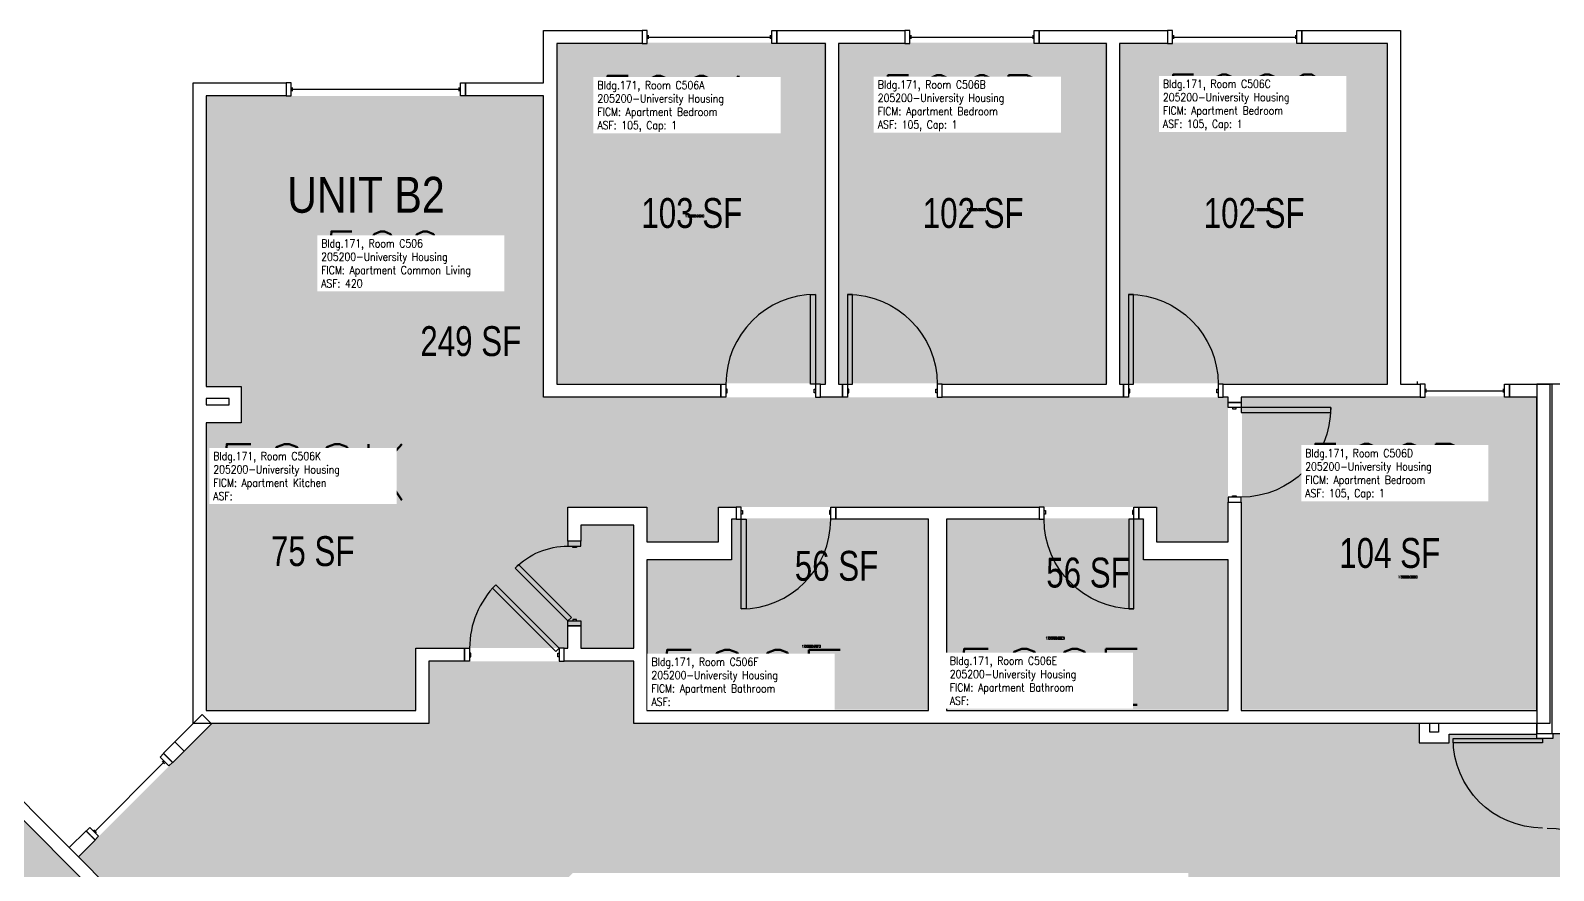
# Model space of a CAD drawing. Header units: inches. Extents: x 56 to 3925, y -1092 to 1470.
# Drawn here: x 1169 to 1781, y 1111 to 1448 of the extents above; entities that cross this region are included whole.
import ezdxf
from ezdxf.enums import TextEntityAlignment as Align

# ---------------------------------------------------------------- set-up
doc = ezdxf.new("R2010")
doc.units = ezdxf.units.IN
doc.header["$LTSCALE"] = 48
doc.header["$MEASUREMENT"] = 0
for name, color, linetype in [('A-DOR', 2, 'Continuous'), ('A-GLAZ', 1, 'Continuous'), ('A-IDEN-RNUM', 7, 'Continuous'), ('A-IDEN-SNUM', 4, 'Continuous'), ('A-IDEN-VNUM', 4, 'Continuous'), ('A-MISC', 1, 'Continuous'), ('A-WALL', 5, 'Continuous'), ('AREA-TEXT', 3, 'Continuous'), ('Rooms-Category-Color', 7, 'Continuous'), ('Rooms-College-Color', 7, 'Continuous'), ('Rooms-Department-Color', 7, 'Continuous'), ('Rooms-Division-Color', 7, 'Continuous'), ('Rooms-Information', 7, 'Continuous')]:
    doc.layers.add(name, color=color, linetype=linetype)
doc.styles.add('AREA', font='arial.ttf', dxfattribs={"width": 0.75, "height": 12})
doc.styles.add('ROOMSNUMBER', font='txt.shx', dxfattribs={"height": 0.03})
doc.styles.add('ROOMVNUMBER', font='simplex.shx', dxfattribs={"width": 0.85})
doc.styles.get("Standard").update_dxf_attribs({"font": 'ARIALN.TTF'})

msp = doc.modelspace()

# ---------------------------------------------------------------- hatches: boundary and pattern name
h = msp.add_hatch()
h.set_pattern_fill('ANSI31', color=256, style=0)
h.set_pattern_definition([(135, (1838.37701, 1820.73259), (0.088388348, 0.088388348), [])])
h.paths.add_polyline_path([(1506.91, 1236.78), (1448.17, 1236.78), (1448.17, 1227.57), (1506.91, 1227.57)], flags=9)
at = {"layer": 'Rooms-Category-Color', "true_color": 0x728ef3}
for points in [[(1380.44, 1442.97), (1488.44, 1442.97), (1488.44, 1306.22), (1380.44, 1306.22)], [(1601.32, 1442.97), (1493.69, 1442.97), (1493.69, 1306.22), (1601.32, 1306.22)], [(1714.19, 1442.97), (1606.57, 1442.97), (1606.57, 1306.22), (1714.19, 1306.22)], [(1239.4, 1305.01), (1323.54, 1305.01), (1323.54, 1199.89), (1384.66, 1199.89), (1384.66, 1208.84), (1389.91, 1208.84), (1389.91, 1199.89), (1411.11, 1199.89), (1411.11, 1249.26), (1389.91, 1249.26), (1389.91, 1242.84), (1384.66, 1242.84), (1384.66, 1256.51), (1416.36, 1256.51), (1416.36, 1242.64), (1445.11, 1242.64), (1445.11, 1256.51), (1621.15, 1256.51), (1621.15, 1242.64), (1649.9, 1242.64), (1649.9, 1300.64), (1374.9, 1300.64), (1374.9, 1421.64), (1239.4, 1421.64)], [(1323.54, 1174.89), (1323.54, 1305.01), (1253.4, 1305.01), (1253.4, 1290.39), (1239.4, 1290.39), (1239.4, 1174.89)], [(1774.19, 1175.22), (1774.19, 1300.97), (1655.44, 1300.97), (1655.44, 1175.22)], [(1529.8, 1175.22), (1529.8, 1251.97), (1450.66, 1251.97), (1450.66, 1235.72), (1416.66, 1235.72), (1416.66, 1175.22)], [(1650.19, 1175.22), (1650.19, 1235.72), (1616.19, 1235.72), (1616.19, 1251.97), (1537.05, 1251.97), (1537.05, 1175.22)], [(1241.05, 1055.67), (1152.13, 1144.59), (1068.16, 1060.62), (1157.08, 971.7)]]:
    msp.add_hatch(color=171, dxfattribs=at).paths.add_polyline_path(points)
at = {"layer": 'Rooms-Category-Color', "true_color": 0xadadad}
msp.add_hatch(color=253, dxfattribs=at).paths.add_polyline_path([(1290.58, 1013.54), (1188.04, 1116.1), (1241.42, 1169.49), (1328.79, 1169.64), (1328.79, 1194.64), (1411.11, 1194.64), (1411.11, 1169.64), (1726.65, 1169.64), (1726.65, 1161.92), (1738.65, 1161.92), (1738.65, 1165.39), (1773.9, 1165.39), (1773.9, 1163.67), (1780.4, 1163.67), (1780.4, 1165.67), (1787.9, 1165.67), (1787.9, 1161.92), (1827.02, 1161.92), (1827.02, 1169.64), (2150.68, 1169.64), (2150.68, 1194.64), (2233, 1194.64), (2233, 1169.64), (2417.04, 1169.64), (2417.04, 1194.64), (2499.36, 1194.64), (2499.36, 1169.64), (2807.4, 1169.64), (2807.4, 1161.64), (2839.26, 1161.64), (2839.26, 1165.39), (2855.39, 1165.39), (2855.39, 1169.64), (2862.14, 1169.64), (2862.14, 1165.39), (2873.89, 1165.39), (2873.89, 1089.39), (2862.14, 1089.39), (2862.14, 1085.64), (2807.4, 1085.64), (2807.4, 1109.64), (1922.65, 1109.64), (1922.65, 1085.64), (1827.02, 1085.64), (1827.02, 1093.42), (1815.02, 1093.42), (1815.02, 1089.89), (1787.9, 1089.89), (1787.9, 1089.67), (1773.9, 1089.67), (1773.9, 1093.42), (1726.65, 1093.42), (1726.65, 1085.64), (1633.9, 1085.64), (1633.9, 1109.64), (1386.7, 1109.64)])
at = {"layer": 'Rooms-College-Color', "true_color": 0xadadad}
for points in [[(1380.44, 1442.97), (1488.44, 1442.97), (1488.44, 1306.22), (1380.44, 1306.22)], [(1601.32, 1442.97), (1493.69, 1442.97), (1493.69, 1306.22), (1601.32, 1306.22)], [(1714.19, 1442.97), (1606.57, 1442.97), (1606.57, 1306.22), (1714.19, 1306.22)], [(1239.4, 1305.01), (1323.54, 1305.01), (1323.54, 1199.89), (1384.66, 1199.89), (1384.66, 1208.84), (1389.91, 1208.84), (1389.91, 1199.89), (1411.11, 1199.89), (1411.11, 1249.26), (1389.91, 1249.26), (1389.91, 1242.84), (1384.66, 1242.84), (1384.66, 1256.51), (1416.36, 1256.51), (1416.36, 1242.64), (1445.11, 1242.64), (1445.11, 1256.51), (1621.15, 1256.51), (1621.15, 1242.64), (1649.9, 1242.64), (1649.9, 1300.64), (1374.9, 1300.64), (1374.9, 1421.64), (1239.4, 1421.64)], [(1323.54, 1174.89), (1323.54, 1305.01), (1253.4, 1305.01), (1253.4, 1290.39), (1239.4, 1290.39), (1239.4, 1174.89)], [(1774.19, 1175.22), (1774.19, 1300.97), (1655.44, 1300.97), (1655.44, 1175.22)], [(1529.8, 1175.22), (1529.8, 1251.97), (1450.66, 1251.97), (1450.66, 1235.72), (1416.66, 1235.72), (1416.66, 1175.22)], [(1650.19, 1175.22), (1650.19, 1235.72), (1616.19, 1235.72), (1616.19, 1251.97), (1537.05, 1251.97), (1537.05, 1175.22)], [(1290.58, 1013.54), (1188.04, 1116.1), (1241.42, 1169.49), (1328.79, 1169.64), (1328.79, 1194.64), (1411.11, 1194.64), (1411.11, 1169.64), (1726.65, 1169.64), (1726.65, 1161.92), (1738.65, 1161.92), (1738.65, 1165.39), (1773.9, 1165.39), (1773.9, 1163.67), (1780.4, 1163.67), (1780.4, 1165.67), (1787.9, 1165.67), (1787.9, 1161.92), (1827.02, 1161.92), (1827.02, 1169.64), (2150.68, 1169.64), (2150.68, 1194.64), (2233, 1194.64), (2233, 1169.64), (2417.04, 1169.64), (2417.04, 1194.64), (2499.36, 1194.64), (2499.36, 1169.64), (2807.4, 1169.64), (2807.4, 1161.64), (2839.26, 1161.64), (2839.26, 1165.39), (2855.39, 1165.39), (2855.39, 1169.64), (2862.14, 1169.64), (2862.14, 1165.39), (2873.89, 1165.39), (2873.89, 1089.39), (2862.14, 1089.39), (2862.14, 1085.64), (2807.4, 1085.64), (2807.4, 1109.64), (1922.65, 1109.64), (1922.65, 1085.64), (1827.02, 1085.64), (1827.02, 1093.42), (1815.02, 1093.42), (1815.02, 1089.89), (1787.9, 1089.89), (1787.9, 1089.67), (1773.9, 1089.67), (1773.9, 1093.42), (1726.65, 1093.42), (1726.65, 1085.64), (1633.9, 1085.64), (1633.9, 1109.64), (1386.7, 1109.64)], [(1241.05, 1055.67), (1152.13, 1144.59), (1068.16, 1060.62), (1157.08, 971.7)]]:
    msp.add_hatch(color=253, dxfattribs=at).paths.add_polyline_path(points)
at = {"layer": 'Rooms-Department-Color', "true_color": 0x604aed}
for points in [[(1380.44, 1442.97), (1488.44, 1442.97), (1488.44, 1306.22), (1380.44, 1306.22)], [(1601.32, 1442.97), (1493.69, 1442.97), (1493.69, 1306.22), (1601.32, 1306.22)], [(1714.19, 1442.97), (1606.57, 1442.97), (1606.57, 1306.22), (1714.19, 1306.22)], [(1239.4, 1305.01), (1323.54, 1305.01), (1323.54, 1199.89), (1384.66, 1199.89), (1384.66, 1208.84), (1389.91, 1208.84), (1389.91, 1199.89), (1411.11, 1199.89), (1411.11, 1249.26), (1389.91, 1249.26), (1389.91, 1242.84), (1384.66, 1242.84), (1384.66, 1256.51), (1416.36, 1256.51), (1416.36, 1242.64), (1445.11, 1242.64), (1445.11, 1256.51), (1621.15, 1256.51), (1621.15, 1242.64), (1649.9, 1242.64), (1649.9, 1300.64), (1374.9, 1300.64), (1374.9, 1421.64), (1239.4, 1421.64)], [(1323.54, 1174.89), (1323.54, 1305.01), (1253.4, 1305.01), (1253.4, 1290.39), (1239.4, 1290.39), (1239.4, 1174.89)], [(1774.19, 1175.22), (1774.19, 1300.97), (1655.44, 1300.97), (1655.44, 1175.22)], [(1529.8, 1175.22), (1529.8, 1251.97), (1450.66, 1251.97), (1450.66, 1235.72), (1416.66, 1235.72), (1416.66, 1175.22)], [(1650.19, 1175.22), (1650.19, 1235.72), (1616.19, 1235.72), (1616.19, 1251.97), (1537.05, 1251.97), (1537.05, 1175.22)], [(1241.05, 1055.67), (1152.13, 1144.59), (1068.16, 1060.62), (1157.08, 971.7)]]:
    msp.add_hatch(color=173, dxfattribs=at).paths.add_polyline_path(points)
at = {"layer": 'Rooms-Department-Color', "true_color": 0xacacac}
msp.add_hatch(color=253, dxfattribs=at).paths.add_polyline_path([(1290.58, 1013.54), (1188.04, 1116.1), (1241.42, 1169.49), (1328.79, 1169.64), (1328.79, 1194.64), (1411.11, 1194.64), (1411.11, 1169.64), (1726.65, 1169.64), (1726.65, 1161.92), (1738.65, 1161.92), (1738.65, 1165.39), (1773.9, 1165.39), (1773.9, 1163.67), (1780.4, 1163.67), (1780.4, 1165.67), (1787.9, 1165.67), (1787.9, 1161.92), (1827.02, 1161.92), (1827.02, 1169.64), (2150.68, 1169.64), (2150.68, 1194.64), (2233, 1194.64), (2233, 1169.64), (2417.04, 1169.64), (2417.04, 1194.64), (2499.36, 1194.64), (2499.36, 1169.64), (2807.4, 1169.64), (2807.4, 1161.64), (2839.26, 1161.64), (2839.26, 1165.39), (2855.39, 1165.39), (2855.39, 1169.64), (2862.14, 1169.64), (2862.14, 1165.39), (2873.89, 1165.39), (2873.89, 1089.39), (2862.14, 1089.39), (2862.14, 1085.64), (2807.4, 1085.64), (2807.4, 1109.64), (1922.65, 1109.64), (1922.65, 1085.64), (1827.02, 1085.64), (1827.02, 1093.42), (1815.02, 1093.42), (1815.02, 1089.89), (1787.9, 1089.89), (1787.9, 1089.67), (1773.9, 1089.67), (1773.9, 1093.42), (1726.65, 1093.42), (1726.65, 1085.64), (1633.9, 1085.64), (1633.9, 1109.64), (1386.7, 1109.64)])
at = {"layer": 'Rooms-Division-Color', "true_color": 0x604aed}
for points in [[(1380.44, 1442.97), (1488.44, 1442.97), (1488.44, 1306.22), (1380.44, 1306.22)], [(1601.32, 1442.97), (1493.69, 1442.97), (1493.69, 1306.22), (1601.32, 1306.22)], [(1714.19, 1442.97), (1606.57, 1442.97), (1606.57, 1306.22), (1714.19, 1306.22)], [(1239.4, 1305.01), (1323.54, 1305.01), (1323.54, 1199.89), (1384.66, 1199.89), (1384.66, 1208.84), (1389.91, 1208.84), (1389.91, 1199.89), (1411.11, 1199.89), (1411.11, 1249.26), (1389.91, 1249.26), (1389.91, 1242.84), (1384.66, 1242.84), (1384.66, 1256.51), (1416.36, 1256.51), (1416.36, 1242.64), (1445.11, 1242.64), (1445.11, 1256.51), (1621.15, 1256.51), (1621.15, 1242.64), (1649.9, 1242.64), (1649.9, 1300.64), (1374.9, 1300.64), (1374.9, 1421.64), (1239.4, 1421.64)], [(1323.54, 1174.89), (1323.54, 1305.01), (1253.4, 1305.01), (1253.4, 1290.39), (1239.4, 1290.39), (1239.4, 1174.89)], [(1774.19, 1175.22), (1774.19, 1300.97), (1655.44, 1300.97), (1655.44, 1175.22)], [(1529.8, 1175.22), (1529.8, 1251.97), (1450.66, 1251.97), (1450.66, 1235.72), (1416.66, 1235.72), (1416.66, 1175.22)], [(1650.19, 1175.22), (1650.19, 1235.72), (1616.19, 1235.72), (1616.19, 1251.97), (1537.05, 1251.97), (1537.05, 1175.22)], [(1241.05, 1055.67), (1152.13, 1144.59), (1068.16, 1060.62), (1157.08, 971.7)]]:
    msp.add_hatch(color=173, dxfattribs=at).paths.add_polyline_path(points)
at = {"layer": 'Rooms-Division-Color', "true_color": 0xadadad}
msp.add_hatch(color=253, dxfattribs=at).paths.add_polyline_path([(1290.58, 1013.54), (1188.04, 1116.1), (1241.42, 1169.49), (1328.79, 1169.64), (1328.79, 1194.64), (1411.11, 1194.64), (1411.11, 1169.64), (1726.65, 1169.64), (1726.65, 1161.92), (1738.65, 1161.92), (1738.65, 1165.39), (1773.9, 1165.39), (1773.9, 1163.67), (1780.4, 1163.67), (1780.4, 1165.67), (1787.9, 1165.67), (1787.9, 1161.92), (1827.02, 1161.92), (1827.02, 1169.64), (2150.68, 1169.64), (2150.68, 1194.64), (2233, 1194.64), (2233, 1169.64), (2417.04, 1169.64), (2417.04, 1194.64), (2499.36, 1194.64), (2499.36, 1169.64), (2807.4, 1169.64), (2807.4, 1161.64), (2839.26, 1161.64), (2839.26, 1165.39), (2855.39, 1165.39), (2855.39, 1169.64), (2862.14, 1169.64), (2862.14, 1165.39), (2873.89, 1165.39), (2873.89, 1089.39), (2862.14, 1089.39), (2862.14, 1085.64), (2807.4, 1085.64), (2807.4, 1109.64), (1922.65, 1109.64), (1922.65, 1085.64), (1827.02, 1085.64), (1827.02, 1093.42), (1815.02, 1093.42), (1815.02, 1089.89), (1787.9, 1089.89), (1787.9, 1089.67), (1773.9, 1089.67), (1773.9, 1093.42), (1726.65, 1093.42), (1726.65, 1085.64), (1633.9, 1085.64), (1633.9, 1109.64), (1386.7, 1109.64)])

# ---------------------------------------------------------------- linework, layer by layer
at = {"layer": 'A-DOR'}
for p, q in [((1740.27, 1161.92), (1740.27, 1163.67)), ((1740.27, 1163.67), (1776.27, 1163.67)), ((1773.9, 1163.67), (1773.9, 1165.67)), ((1773.9, 1165.67), (1780.4, 1165.67)), ((1780.4, 1163.67), (1773.9, 1163.67)), ((1776.27, 1163.67), (1776.27, 1161.92)), ((1780.4, 1165.67), (1780.4, 1163.67)), ((1776.27, 1161.92), (1740.27, 1161.92))]:
    msp.add_line(p, q, dxfattribs=at)
for points in [[(1484.15, 1305.89), (1482.15, 1305.89), (1482.15, 1341.89), (1484.15, 1341.89)], [(1497.02, 1305.89), (1499.02, 1305.89), (1499.02, 1341.89), (1497.02, 1341.89)], [(1609.9, 1305.89), (1611.9, 1305.89), (1611.9, 1341.89), (1609.9, 1341.89)], [(1448.15, 1300.64), (1446.15, 1300.64), (1446.15, 1305.89), (1448.15, 1305.89)], [(1448.15, 1302.39), (1448.65, 1302.39), (1448.65, 1303.89), (1448.15, 1303.89)], [(1484.15, 1302.39), (1483.65, 1302.39), (1483.65, 1303.89), (1484.15, 1303.89)], [(1484.15, 1300.64), (1486.15, 1300.64), (1486.15, 1305.89), (1484.15, 1305.89)], [(1497.02, 1300.64), (1495.02, 1300.64), (1495.02, 1305.89), (1497.02, 1305.89)], [(1497.02, 1302.39), (1497.52, 1302.39), (1497.52, 1303.89), (1497.02, 1303.89)], [(1533.02, 1302.39), (1532.52, 1302.39), (1532.52, 1303.89), (1533.02, 1303.89)], [(1533.02, 1300.64), (1535.02, 1300.64), (1535.02, 1305.89), (1533.02, 1305.89)], [(1609.9, 1300.64), (1607.9, 1300.64), (1607.9, 1305.89), (1609.9, 1305.89)], [(1609.9, 1302.39), (1610.4, 1302.39), (1610.4, 1303.89), (1609.9, 1303.89)], [(1645.9, 1302.39), (1645.4, 1302.39), (1645.4, 1303.89), (1645.9, 1303.89)], [(1645.9, 1300.64), (1647.9, 1300.64), (1647.9, 1305.89), (1645.9, 1305.89)], [(1649.9, 1296.52), (1649.9, 1298.52), (1655.15, 1298.52), (1655.15, 1296.52)], [(1651.65, 1296.52), (1651.65, 1296.02), (1653.15, 1296.02), (1653.15, 1296.52)], [(1655.15, 1296.52), (1655.15, 1294.52), (1691.15, 1294.52), (1691.15, 1296.52)], [(1649.9, 1260.52), (1649.9, 1258.52), (1655.15, 1258.52), (1655.15, 1260.52)], [(1651.65, 1260.52), (1651.65, 1261.02), (1653.15, 1261.02), (1653.15, 1260.52)], [(1454.25, 1256.51), (1452.25, 1256.51), (1452.25, 1251.64), (1454.25, 1251.64)], [(1454.25, 1255.14), (1454.75, 1255.14), (1454.75, 1253.64), (1454.25, 1253.64)], [(1490.25, 1255.14), (1489.75, 1255.14), (1489.75, 1253.64), (1490.25, 1253.64)], [(1490.25, 1256.51), (1492.25, 1256.51), (1492.25, 1251.64), (1490.25, 1251.64)], [(1576, 1256.51), (1574, 1256.51), (1574, 1251.64), (1576, 1251.64)], [(1576, 1255.14), (1576.5, 1255.14), (1576.5, 1253.64), (1576, 1253.64)], [(1612, 1255.14), (1611.5, 1255.14), (1611.5, 1253.64), (1612, 1253.64)], [(1612, 1256.51), (1614, 1256.51), (1614, 1251.64), (1612, 1251.64)], [(1454.25, 1251.64), (1456.25, 1251.64), (1456.25, 1215.64), (1454.25, 1215.64)], [(1612, 1251.64), (1610, 1251.64), (1610, 1215.64), (1612, 1215.64)], [(1389.91, 1240.84), (1389.91, 1242.84), (1384.66, 1242.84), (1384.66, 1240.84)], [(1388.16, 1240.84), (1388.16, 1240.34), (1386.66, 1240.34), (1386.66, 1240.84)], [(1384.66, 1210.84), (1386.08, 1212.25), (1364.86, 1233.47), (1363.45, 1232.05)], [(1381.18, 1199.89), (1379.76, 1198.48), (1354.31, 1223.93), (1355.72, 1225.35)], [(1389.91, 1210.84), (1389.91, 1208.84), (1384.66, 1208.84), (1384.66, 1210.84)], [(1388.16, 1210.84), (1388.16, 1211.34), (1386.66, 1211.34), (1386.66, 1210.84)], [(1345.18, 1194.64), (1343.18, 1194.64), (1343.18, 1199.89), (1345.18, 1199.89)], [(1381.18, 1194.64), (1383.18, 1194.64), (1383.18, 1199.89), (1381.18, 1199.89)], [(1345.18, 1196.39), (1345.68, 1196.39), (1345.68, 1197.89), (1345.18, 1197.89)], [(1381.18, 1196.39), (1380.68, 1196.39), (1380.68, 1197.89), (1381.18, 1197.89)]]:
    msp.add_lwpolyline(points, close=True, dxfattribs=at)
for centre, start, end in [((1484.15, 1305.89), 90, 180), ((1454.25, 1251.64), 270, 0), ((1381.18, 1199.89), 135, 180)]:
    msp.add_arc(centre, 36, start, end, dxfattribs=at)
at = {"layer": 'A-DOR', "extrusion": (0, 0, -1)}
for centre, radius, start, end in [((-1497.02, 1305.89), 36, 90, 180), ((-1609.9, 1305.89), 36, 90, 180), ((-1655.15, 1296.52), 36, 180, 270), ((-1612, 1251.64), 36, 270, 0), ((-1384.66, 1210.84), 30, 45, 90), ((-1776.27, 1163.67), 36, 270, 0), ((-1778.02, 1091.67), 36, 90, 180)]:
    msp.add_arc(centre, radius, start, end, dxfattribs=at)
at = {"layer": 'A-GLAZ'}
for p, q in [((1417.05, 1444.51), (1417.05, 1446.01)), ((1417.05, 1445.26), (1466.05, 1445.26)), ((1466.05, 1444.51), (1466.05, 1446.01)), ((1522.52, 1444.51), (1522.52, 1446.01)), ((1522.52, 1445.26), (1571.52, 1445.26)), ((1571.52, 1444.51), (1571.52, 1446.01)), ((1628.05, 1444.51), (1628.05, 1446.01)), ((1628.05, 1445.26), (1677.05, 1445.26)), ((1677.05, 1444.51), (1677.05, 1446.01)), ((1274.01, 1423.51), (1274.01, 1425.01)), ((1274.01, 1424.26), (1341.01, 1424.26)), ((1341.01, 1423.51), (1341.01, 1425.01)), ((1726.01, 1305.89), (1726.01, 1306.89)), ((1729.51, 1302.51), (1729.51, 1304.01)), ((1760.51, 1302.51), (1760.51, 1304.01)), ((1729.51, 1303.26), (1760.51, 1303.26)), ((1220.84, 1156.16), (1222.26, 1157.58)), ((1222.26, 1157.58), (1225.79, 1154.04)), ((1222.26, 1154.04), (1194.68, 1126.46)), ((1224.38, 1152.63), (1220.84, 1156.16)), ((1222.79, 1153.51), (1221.73, 1154.57)), ((1223.14, 1153.86), (1222.08, 1154.92)), ((1225.79, 1154.04), (1224.38, 1152.63)), ((1192.56, 1127.88), (1191.15, 1126.46)), ((1191.15, 1126.46), (1194.68, 1122.93)), ((1196.1, 1124.34), (1192.56, 1127.88)), ((1193.8, 1126.64), (1194.86, 1125.58)), ((1195.21, 1125.93), (1194.15, 1126.99)), ((1194.68, 1122.93), (1196.1, 1124.34))]:
    msp.add_line(p, q, dxfattribs=at)
for points in [[(1416.55, 1447.89), (1414.55, 1447.89), (1414.55, 1442.64), (1416.55, 1442.64)], [(1466.55, 1447.89), (1468.55, 1447.89), (1468.55, 1442.64), (1466.55, 1442.64)], [(1522.02, 1447.89), (1520.02, 1447.89), (1520.02, 1442.64), (1522.02, 1442.64)], [(1572.02, 1447.89), (1574.02, 1447.89), (1574.02, 1442.64), (1572.02, 1442.64)], [(1627.55, 1447.89), (1625.55, 1447.89), (1625.55, 1442.64), (1627.55, 1442.64)], [(1677.55, 1447.89), (1679.55, 1447.89), (1679.55, 1442.64), (1677.55, 1442.64)], [(1273.51, 1426.89), (1271.51, 1426.89), (1271.51, 1421.64), (1273.51, 1421.64)], [(1341.51, 1426.89), (1343.51, 1426.89), (1343.51, 1421.64), (1341.51, 1421.64)], [(1729.01, 1305.89), (1727.01, 1305.89), (1727.01, 1300.64), (1729.01, 1300.64)], [(1761.01, 1305.89), (1763.01, 1305.89), (1763.01, 1300.64), (1761.01, 1300.64)]]:
    msp.add_lwpolyline(points, close=True, dxfattribs=at)
at = {"layer": 'A-WALL'}
for p, q in [((1374.9, 1447.89), (1414.55, 1447.89)), ((1374.9, 1426.89), (1374.9, 1447.89)), ((1414.55, 1447.89), (1414.55, 1442.64)), ((1468.55, 1447.89), (1520.02, 1447.89)), ((1468.55, 1442.64), (1468.55, 1447.89)), ((1520.02, 1447.89), (1520.02, 1442.64)), ((1574.02, 1442.64), (1574.02, 1447.89)), ((1574.02, 1447.89), (1625.55, 1447.89)), ((1625.55, 1447.89), (1625.55, 1442.64)), ((1679.55, 1447.89), (1719.15, 1447.89)), ((1679.55, 1442.64), (1679.55, 1447.89)), ((1719.15, 1447.89), (1719.15, 1305.89)), ((1414.55, 1442.64), (1380.15, 1442.64)), ((1380.15, 1442.64), (1380.15, 1305.89)), ((1488.15, 1442.64), (1468.55, 1442.64)), ((1488.15, 1305.89), (1488.15, 1442.64)), ((1520.02, 1442.64), (1493.4, 1442.64)), ((1493.4, 1442.64), (1493.4, 1305.89)), ((1601.02, 1442.64), (1574.02, 1442.64)), ((1601.02, 1305.89), (1601.02, 1442.64)), ((1606.27, 1442.64), (1606.27, 1305.89)), ((1625.55, 1442.64), (1606.27, 1442.64)), ((1713.9, 1442.64), (1679.55, 1442.64)), ((1713.9, 1305.89), (1713.9, 1442.64)), ((1234.15, 1426.89), (1271.51, 1426.89)), ((1234.15, 1169.64), (1234.15, 1426.89)), ((1271.51, 1426.89), (1271.51, 1421.64)), ((1343.51, 1426.89), (1374.9, 1426.89)), ((1343.51, 1421.64), (1343.51, 1426.89)), ((1271.51, 1421.64), (1239.4, 1421.64)), ((1239.4, 1421.64), (1239.4, 1305.01)), ((1374.9, 1421.64), (1343.51, 1421.64)), ((1374.9, 1300.64), (1374.9, 1421.64)), ((1239.4, 1305.01), (1253.4, 1305.01)), ((1253.4, 1305.01), (1253.4, 1290.39)), ((1380.15, 1305.89), (1446.15, 1305.89)), ((1446.15, 1305.89), (1446.15, 1300.64)), ((1486.15, 1305.89), (1488.15, 1305.89)), ((1486.15, 1300.64), (1486.15, 1305.89)), ((1493.4, 1305.89), (1495.02, 1305.89)), ((1495.02, 1305.89), (1495.02, 1300.64)), ((1535.02, 1305.89), (1601.02, 1305.89)), ((1535.02, 1300.64), (1535.02, 1305.89)), ((1606.27, 1305.89), (1607.9, 1305.89)), ((1607.9, 1305.89), (1607.9, 1300.64)), ((1647.9, 1305.89), (1713.9, 1305.89)), ((1647.9, 1300.64), (1647.9, 1305.89)), ((1719.15, 1305.89), (1727.01, 1305.89)), ((1727.01, 1305.89), (1727.01, 1300.64)), ((1763.01, 1305.89), (1779.15, 1305.89)), ((1763.01, 1300.64), (1763.01, 1305.89)), ((1787.9, 1305.89), (1773.9, 1305.89)), ((1773.9, 1305.89), (1773.9, 1165.67)), ((1779.15, 1305.89), (1779.15, 1169.64)), ((1779.9, 1305.89), (1779.9, 1165.67)), ((1239.4, 1300.14), (1239.4, 1297.64)), ((1248.52, 1300.14), (1239.4, 1300.14)), ((1239.4, 1297.64), (1248.52, 1297.64)), ((1248.52, 1297.64), (1248.52, 1300.14)), ((1446.15, 1300.64), (1374.9, 1300.64)), ((1495.02, 1300.64), (1486.15, 1300.64)), ((1607.9, 1300.64), (1535.02, 1300.64)), ((1649.9, 1300.64), (1647.9, 1300.64)), ((1649.9, 1298.52), (1649.9, 1300.64)), ((1655.15, 1298.52), (1649.9, 1298.52)), ((1718.52, 1300.64), (1655.15, 1300.64)), ((1655.15, 1300.64), (1655.15, 1298.52)), ((1727.01, 1300.64), (1718.52, 1300.64)), ((1773.9, 1300.64), (1763.01, 1300.64)), ((1773.9, 1174.89), (1773.9, 1300.64)), ((1239.4, 1290.39), (1239.4, 1174.89)), ((1253.4, 1290.39), (1239.4, 1290.39)), ((1384.66, 1256.51), (1416.36, 1256.51)), ((1384.66, 1242.84), (1384.66, 1256.51)), ((1416.36, 1256.51), (1416.36, 1242.64)), ((1445.11, 1256.51), (1452.25, 1256.51)), ((1445.11, 1242.64), (1445.11, 1256.51)), ((1452.25, 1256.51), (1452.25, 1251.64)), ((1492.25, 1256.51), (1574, 1256.51)), ((1492.25, 1251.64), (1492.25, 1256.51)), ((1574, 1256.51), (1574, 1251.64)), ((1614, 1256.51), (1621.15, 1256.51)), ((1614, 1251.64), (1614, 1256.51)), ((1621.15, 1256.51), (1621.15, 1242.64)), ((1649.9, 1255.89), (1649.9, 1258.52)), ((1649.9, 1258.52), (1655.15, 1258.52)), ((1649.9, 1242.64), (1649.9, 1255.89)), ((1655.15, 1258.52), (1655.15, 1255.89)), ((1655.15, 1255.89), (1655.15, 1174.89)), ((1411.11, 1249.26), (1389.91, 1249.26)), ((1389.91, 1249.26), (1389.91, 1242.84)), ((1411.11, 1199.89), (1411.11, 1249.26)), ((1452.25, 1251.64), (1450.36, 1251.64)), ((1450.36, 1251.64), (1450.36, 1235.39)), ((1529.5, 1251.64), (1492.25, 1251.64)), ((1529.5, 1174.89), (1529.5, 1251.64)), ((1574, 1251.64), (1536.75, 1251.64)), ((1536.75, 1251.64), (1536.75, 1174.89)), ((1615.9, 1251.64), (1614, 1251.64)), ((1615.9, 1235.39), (1615.9, 1251.64)), ((1389.91, 1242.84), (1384.66, 1242.84)), ((1416.36, 1242.64), (1445.11, 1242.64)), ((1621.15, 1242.64), (1649.9, 1242.64)), ((1450.36, 1235.39), (1416.36, 1235.39)), ((1416.36, 1235.39), (1416.36, 1174.89)), ((1649.9, 1235.39), (1615.9, 1235.39)), ((1649.9, 1174.89), (1649.9, 1235.39)), ((1384.66, 1199.89), (1384.66, 1208.84)), ((1384.66, 1208.84), (1389.91, 1208.84)), ((1389.91, 1208.84), (1389.91, 1199.89)), ((1323.54, 1199.89), (1343.18, 1199.89)), ((1323.54, 1174.89), (1323.54, 1199.89)), ((1343.18, 1199.89), (1343.18, 1194.64)), ((1383.18, 1199.89), (1384.66, 1199.89)), ((1383.18, 1194.64), (1383.18, 1199.89)), ((1389.91, 1199.89), (1411.11, 1199.89)), ((1343.18, 1194.64), (1328.79, 1194.64)), ((1328.79, 1194.64), (1328.79, 1169.64)), ((1411.11, 1194.64), (1383.18, 1194.64)), ((1411.11, 1169.64), (1411.11, 1194.64)), ((1239.4, 1174.89), (1323.54, 1174.89)), ((1416.36, 1174.89), (1529.5, 1174.89)), ((1536.75, 1174.89), (1649.9, 1174.89)), ((1655.15, 1174.89), (1773.9, 1174.89)), ((1237.71, 1173.2), (1226.75, 1162.24)), ((1230.46, 1158.53), (1241.42, 1169.49)), ((1328.79, 1169.64), (1234.15, 1169.64)), ((1241.42, 1169.49), (1237.71, 1173.2)), ((1650.52, 1169.64), (1411.11, 1169.64)), ((1779.15, 1169.64), (1650.52, 1169.64)), ((1730.9, 1169.64), (1726.65, 1169.64)), ((1726.65, 1169.64), (1726.65, 1161.92)), ((1730.9, 1166.17), (1730.9, 1169.64)), ((1734.4, 1169.64), (1734.4, 1166.17)), ((1773.9, 1169.64), (1734.4, 1169.64)), ((1773.9, 1165.39), (1773.9, 1169.64)), ((1734.4, 1166.17), (1730.9, 1166.17)), ((1738.65, 1161.92), (1738.65, 1165.39)), ((1738.65, 1165.39), (1773.9, 1165.39)), ((1773.9, 1165.67), (1787.9, 1165.67)), ((1226.75, 1162.24), (1222.17, 1157.66)), ((1222.17, 1157.66), (1225.88, 1153.95)), ((1225.88, 1153.95), (1230.46, 1158.53)), ((1230.46, 1158.53), (1226.75, 1162.24)), ((1226.75, 1162.24), (1230.46, 1158.53)), ((1726.65, 1161.92), (1738.65, 1161.92)), ((1151.83, 1152.31), (1248.17, 1055.97)), ((1240.75, 1055.97), (1151.83, 1144.88)), ((1191.06, 1126.55), (1184.32, 1119.82)), ((1194.77, 1122.84), (1191.06, 1126.55)), ((1184.32, 1119.82), (1188.04, 1116.1)), ((1188.04, 1116.1), (1194.77, 1122.84))]:
    msp.add_line(p, q, dxfattribs=at)

# ---------------------------------------------------------------- texts
at = {"layer": 'A-IDEN-RNUM', "style": 'ROOMSNUMBER', "width": 0.85}
for s, p in [('0506-A0', (1435.57, 1372.87)), ('0506-B0', (1548.64, 1375.45)), ('0506-C0', (1664.29, 1375.45)), ('0506-00', (1309.87, 1356.91)), ('0506-K0', (1268.91, 1270.38)), ('0506-D0', (1722.12, 1227.99)), ('0506-F0', (1482.42, 1200.13)), ('0506-E0', (1580.48, 1203.42))]:
    msp.add_text(s, height=1, dxfattribs=at).set_placement(p, align=Align.CENTER)
at = {"layer": 'A-IDEN-SNUM', "style": 'ROOMSNUMBER', "width": 0.85}
for s, p in [('1710C506A0', (1435.57, 1372.87)), ('1710C506B0', (1548.64, 1375.45)), ('1710C506C0', (1664.29, 1375.45)), ('1710C50600', (1309.87, 1356.91)), ('1710C506K0', (1268.91, 1270.38)), ('1710C506D0', (1722.12, 1227.99)), ('1710C506F0', (1482.42, 1200.13)), ('1710C506E0', (1580.48, 1203.42))]:
    msp.add_text(s, height=1, dxfattribs=at).set_placement(p, align=Align.CENTER)
at = {"layer": 'A-IDEN-VNUM', "style": 'ROOMVNUMBER', "width": 0.85}
for s, p in [('506A', (1396.52, 1407.18)), ('506B', (1509.16, 1407.42)), ('506C', (1623.73, 1407.71)), ('506', (1285.54, 1344.72)), ('506D', (1680.88, 1259.43))]:
    msp.add_text(s, height=22.5, dxfattribs=at).set_placement(p)
at = {"layer": 'A-IDEN-VNUM', "style": 'ROOMVNUMBER'}
for s, p in [('506K', (1281.84, 1270.59)), ('506E', (1577.19, 1188.4)), ('506F', (1457.34, 1187.97))]:
    msp.add_text(s, height=22.5, dxfattribs=at).set_placement(p, align=Align.MIDDLE)
at = {"layer": 'A-MISC'}
msp.add_text('UNIT B2', height=14.4, dxfattribs=at).set_placement((1303.54, 1374.72), align=Align.CENTER)
at = {"layer": 'AREA-TEXT', "style": 'AREA', "width": 0.75}
for s, p in [('103 SF', (1434.44, 1374.6)), ('102 SF', (1547.5, 1374.6)), ('102 SF', (1660.38, 1374.6)), ('249 SF', (1345.64, 1323.16)), ('75 SF', (1282.14, 1238.85)), ('104 SF', (1714.82, 1238.1)), ('56 SF', (1492.59, 1232.95)), ('56 SF', (1593.62, 1230.23))]:
    msp.add_text(s, height=12, dxfattribs=at).set_placement(p, align=Align.MIDDLE_CENTER)

# ---------------------------------------------------------------- next in the draw order: texts
at = {"layer": 'Rooms-Information', "char_height": 3.2143, "width": 72, "attachment_point": 7, "style": 'ROOMVNUMBER', "bg_fill": 3, "box_fill_scale": 1.5, "bg_fill_color": 256, "bg_fill_true_color": 13158600, "bg_fill_transparency": 0}
for s, insert in [('Bldg.171, Room C506A^M^J205200-University Housing^M^JFICM: Apartment Bedroom^M^JASF: 105, Cap: 1', (1396.52, 1407.18)), ('Bldg.171, Room C506B^M^J205200-University Housing^M^JFICM: Apartment Bedroom^M^JASF: 105, Cap: 1', (1509.16, 1407.42)), ('Bldg.171, Room C506C^M^J205200-University Housing^M^JFICM: Apartment Bedroom^M^JASF: 105, Cap: 1', (1623.73, 1407.71)), ('Bldg.171, Room C506^M^J205200-University Housing^M^JFICM: Apartment Common Living^M^JASF: 420', (1285.54, 1344.72)), ('Bldg.171, Room C506K^M^J205200-University Housing^M^JFICM: Apartment Kitchen^M^JASF: ', (1242.2, 1259.34)), ('Bldg.171, Room C506D^M^J205200-University Housing^M^JFICM: Apartment Bedroom^M^JASF: 105, Cap: 1', (1680.88, 1259.43)), ('Bldg.171, Room C506F^M^J205200-University Housing^M^JFICM: Apartment Bathroom^M^JASF: ', (1418.23, 1176.72)), ('Bldg.171, Room C506E^M^J205200-University Housing^M^JFICM: Apartment Bathroom^M^JASF: ', (1538.09, 1177.15))]:
    msp.add_mtext(s, dxfattribs=dict(at, insert=insert))

doc.saveas('drawing.dxf')
